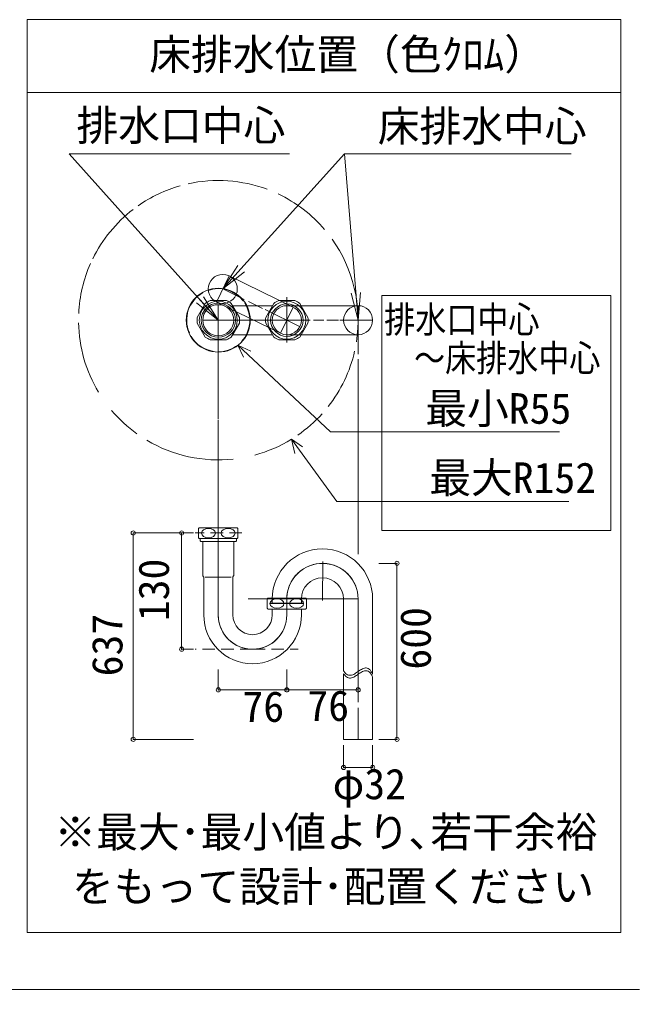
# Model space of a CAD drawing. Units: millimetres, scale not verified. Extents: x -1403 to 1403, y -962 to 946.
# Drawn here: x 987 to 1403, y -962 to -311 of the extents above; entities that cross this region are included whole.
import ezdxf
from ezdxf.enums import TextEntityAlignment as Align

# ---------------------------------------------------------------- set-up
doc = ezdxf.new("R2010")
doc.units = ezdxf.units.MM
doc.header["$LTSCALE"] = 7
doc.header["$PDMODE"] = 32
doc.header["$PDSIZE"] = 2.8
doc.linetypes.add('DASHED1', pattern=[1.8, 1.2, -0.6])
doc.layers.add('F-0', color=7, linetype='Continuous', lineweight=15)
doc.styles.add('ＭＳ ゴシック', font='')
doc.styles.get('ＭＳ ゴシック').set_extended_font_data('MS Gothic')

msp = doc.modelspace()

# ---------------------------------------------------------------- linework, layer by layer
at = {"layer": 'F-0', "lineweight": 18}
for p, q in [((992.229, -311.037), (992.229, -923.537)), ((1390.354, -311.037), (992.229, -311.037)), ((1390.354, -923.537), (1390.354, -311.037)), ((992.229, -923.537), (1390.354, -923.537))]:
    msp.add_line(p, q, dxfattribs=at)
at = {"layer": 'F-0'}
for p, q in [((992.229, -360.037), (1390.354, -360.037)), ((1020.444, -401.228), (1168.23, -401.228)), ((1120.407, -512.824), (1020.444, -401.228)), ((1123.412, -491.866), (1205.112, -401.228)), ((1205.112, -401.228), (1356.94, -401.228)), ((1205.112, -401.228), (1244.913, -401.228)), ((1214.12, -512.824), (1205.112, -401.228)), ((1123.412, -491.866), (1133.44, -476.167)), ((1123.412, -491.866), (1135.715, -478.218)), ((1123.412, -491.866), (1137.989, -480.268)), ((1127.684, -483.115), (1119.14, -500.618)), ((1127.684, -483.115), (1170.617, -504.072)), ((1137.695, -498.839), (1123.412, -491.866)), ((1214.12, -512.824), (1212.641, -494.508)), ((1214.12, -512.824), (1215.694, -494.262)), ((1120.407, -512.824), (1108.147, -499.137)), ((1120.407, -512.824), (1110.428, -497.094)), ((1125.828, -499.655), (1114.987, -499.655)), ((1150.083, -504.886), (1140.665, -500.288)), ((1171.765, -499.655), (1160.925, -499.655)), ((1166.345, -527.895), (1166.345, -497.484)), ((1166.345, -524.921), (1166.345, -500.727)), ((1214.12, -512.824), (1209.589, -494.755)), ((1230.14, -496.339), (1230.14, -653.93)), ((1230.14, -496.339), (1383.684, -496.339)), ((1383.684, -496.339), (1383.684, -653.93)), ((1120.407, -512.824), (1105.866, -501.18)), ((1111.713, -501.545), (1106.293, -510.934)), ((1120.407, -502.411), (1120.407, -527.895)), ((1120.407, -502.415), (1120.407, -523.236)), ((1134.522, -510.934), (1129.102, -501.545)), ((1156.762, -503.085), (1129.991, -503.085)), ((1175.357, -517.223), (1151.764, -505.706)), ((1157.651, -501.545), (1152.23, -510.934)), ((1170.617, -504.072), (1162.073, -521.576)), ((1166.345, -503.085), (1214.12, -503.085)), ((1180.459, -510.934), (1175.039, -501.545)), ((1214.12, -522.563), (1214.12, -503.085)), ((1120.407, -512.824), (1109.821, -512.824)), ((1109.995, -512.824), (1143.376, -512.824)), ((1120.407, -512.824), (1181.949, -512.824)), ((1143.376, -512.824), (1182.041, -512.824)), ((1184.209, -512.824), (1191.231, -512.824)), ((1193.249, -512.824), (1200.997, -512.824)), ((1201.804, -512.824), (1223.859, -512.824)), ((1201.804, -512.824), (1223.859, -512.824)), ((1214.12, -512.824), (1214.12, -535.699)), ((1106.293, -514.714), (1111.713, -524.102)), ((1129.102, -524.102), (1134.522, -514.714)), ((1152.23, -514.714), (1157.651, -524.102)), ((1175.039, -524.102), (1180.459, -514.714)), ((1114.987, -525.993), (1125.828, -525.993)), ((1120.407, -523.236), (1120.407, -540.854)), ((1129.991, -522.563), (1156.762, -522.563)), ((1160.925, -525.993), (1171.765, -525.993)), ((1214.12, -522.563), (1166.345, -522.563)), ((1120.407, -579.108), (1120.407, -527.895)), ((1133.421, -529.513), (1137.323, -537.639)), ((1133.421, -529.513), (1142.135, -533.501)), ((1133.421, -529.513), (1195.692, -587.753)), ((1214.12, -539.025), (1214.12, -562.962)), ((1214.12, -540.619), (1214.12, -564.602)), ((1120.407, -551.48), (1120.407, -578.258)), ((1214.12, -563.987), (1214.12, -609.698)), ((1214.12, -568.291), (1214.12, -610.518)), ((1120.407, -588.46), (1120.407, -621.613)), ((1202.022, -587.753), (1195.692, -587.753)), ((1349.071, -587.753), (1202.022, -587.753)), ((1169.503, -592.646), (1171.782, -602.202)), ((1169.503, -592.646), (1176.906, -597.692)), ((1169.503, -592.646), (1199.914, -634.553)), ((1214.12, -610.313), (1214.12, -620.972)), ((1214.12, -615.642), (1214.12, -646.184)), ((1120.407, -626.289), (1120.407, -711.32)), ((1214.12, -626.9), (1214.12, -668.02)), ((1355.483, -634.553), (1199.914, -634.553)), ((1107.239, -652.526), (1107.239, -658.854)), ((1107.685, -652.015), (1133.129, -652.015)), ((1133.576, -658.854), (1133.576, -652.526)), ((1214.12, -653.974), (1214.12, -669.831)), ((1230.14, -653.93), (1383.684, -653.93)), ((1133.117, -659.365), (1107.685, -659.365)), ((1107.685, -659.365), (1107.698, -659.365)), ((1107.685, -659.365), (1107.698, -659.365)), ((1108.157, -659.365), (1108.157, -660.815)), ((1109.995, -661.305), (1109.995, -671.284)), ((1132.167, -661.305), (1120.407, -661.305)), ((1130.82, -671.284), (1130.82, -661.305)), ((1132.657, -660.815), (1132.167, -661.305)), ((1132.657, -660.815), (1132.657, -659.365)), ((1133.117, -659.365), (1133.129, -659.365)), ((1109.995, -671.284), (1109.995, -683.803)), ((1120.407, -710.57), (1120.407, -674.408)), ((1130.82, -683.803), (1130.82, -671.284)), ((1190.558, -674.623), (1190.221, -700.9)), ((1110.587, -685.091), (1110.126, -684.293)), ((1110.669, -685.397), (1110.669, -695.665)), ((1111.704, -685.233), (1120.407, -685.233)), ((1120.407, -685.233), (1129.111, -685.233)), ((1130.146, -710.57), (1130.146, -685.397)), ((1130.689, -684.293), (1130.228, -685.091)), ((1110.669, -695.665), (1110.669, -710.57)), ((1214.132, -699.851), (1140.445, -699.851)), ((1153.176, -699.75), (1153.176, -706.078)), ((1153.623, -699.239), (1179.067, -699.239)), ((1155.473, -702.914), (1155.473, -702.546)), ((1155.473, -702.546), (1166.345, -702.546)), ((1155.994, -702.914), (1155.473, -702.914)), ((1177.217, -702.914), (1155.994, -702.914)), ((1156.606, -699.851), (1156.606, -701.934)), ((1166.345, -710.521), (1166.345, -699.851)), ((1166.345, -702.546), (1177.217, -702.546)), ((1166.357, -710.57), (1166.357, -698.769)), ((1176.084, -701.934), (1176.084, -699.851)), ((1177.217, -702.914), (1177.217, -702.546)), ((1179.514, -706.078), (1179.514, -699.75)), ((1204.381, -699.851), (1204.381, -748.113)), ((1214.12, -699.851), (1214.12, -733.341)), ((1214.12, -699.851), (1214.12, -726.849)), ((1223.859, -750.247), (1223.859, -699.851)), ((1179.054, -706.589), (1153.623, -706.589)), ((1153.623, -706.589), (1153.635, -706.589)), ((1156.606, -706.859), (1156.606, -710.57)), ((1176.084, -710.57), (1176.084, -706.859)), ((1214.12, -732.828), (1214.12, -769.042)), ((1204.381, -749.95), (1204.381, -774.027)), ((1204.381, -774.027), (1204.381, -794.05)), ((1214.12, -772.8), (1214.12, -794.05)), ((-1402.92, -961.889), (1402.848, -961.889))]:
    msp.add_line(p, q, dxfattribs=at)
at = {"layer": 'F-0', "color": 4, "lineweight": 9}
for p, q in [((1063.387, -655.571), (1063.387, -794.05)), ((1063.387, -655.571), (1103.831, -655.571)), ((1095.803, -655.571), (1095.803, -733.539)), ((1095.803, -655.571), (1103.831, -655.571)), ((1240.175, -675.979), (1228.047, -675.979)), ((1240.175, -675.979), (1240.175, -794.05)), ((1095.803, -733.539), (1103.831, -733.539)), ((1120.407, -760.821), (1120.407, -747.088)), ((1166.357, -760.821), (1166.357, -747.088)), ((1214.12, -760.821), (1214.12, -747.088)), ((1120.407, -760.821), (1166.357, -760.821)), ((1166.357, -760.821), (1214.12, -760.821)), ((1063.387, -794.05), (1103.831, -794.05)), ((1204.381, -812.897), (1204.381, -798.021)), ((1223.859, -812.897), (1223.859, -798.021)), ((1240.175, -794.05), (1228.047, -794.05)), ((1204.381, -812.897), (1223.859, -812.897))]:
    msp.add_line(p, q, dxfattribs=at)
at = {"layer": 'F-0', "color": 4, "linetype": 'DASHED1', "lineweight": 9}
for p, q in [((1101.131, -655.571), (1101.041, -655.571)), ((1136.239, -655.571), (1104.83, -655.571)), ((1143.376, -733.539), (1104.834, -733.539)), ((1143.376, -733.539), (1173.942, -733.539))]:
    msp.add_line(p, q, dxfattribs=at)
at = {"layer": 'F-0'}
for points in [[(1170.617, -504.072), (1162.073, -521.576), (1119.14, -500.618)], [(1120.407, -674.237), (1120.407, -623.739), (1120.407, -579.959)], [(1120.407, -661.305), (1108.647, -661.305), (1108.157, -660.815)], [(1204.381, -794.05), (1223.859, -794.05), (1223.859, -752.085)]]:
    msp.add_lwpolyline(points, dxfattribs=at)
for centre, radius in [((1123.412, -491.866), 9.739), ((1120.407, -512.824), 21.438), ((1120.407, -512.824), 12.722), ((1166.345, -512.824), 12.722), ((1120.407, -512.824), 11.433), ((1166.345, -512.824), 10.872), ((1166.345, -512.824), 10.872), ((1214.12, -512.824), 9.739)]:
    msp.add_circle(centre, radius, dxfattribs=at)
at = {"layer": 'F-0', "lineweight": 18}
for centre, radius in [((1120.407, -512.824), 10.412), ((1166.345, -512.824), 9.739)]:
    msp.add_circle(centre, radius, dxfattribs=at)
at = {"layer": 'F-0'}
for centre, radius, start, end in [((1120.407, -512.824), 93.713, 105.78741, 125.02387), ((1120.407, -512.824), 93.713, 69.55176, 102.48458), ((1120.407, -512.824), 93.713, 40.45346, 64.61694), ((1120.407, -512.824), 93.713, 127.52212, 153.93512), ((1120.407, -512.824), 93.713, 351.07633, 35.51055), ((1120.407, -512.824), 93.713, 156.12741, 177.22121), ((1120.407, -512.824), 21.163, 119.87082, 203.47911), ((1120.407, -512.824), 21.163, 38.01873, 108.88428), ((1120.407, -512.824), 14.241, 112.37215, 127.62785), ((1120.407, -512.824), 14.241, 52.37215, 67.62785), ((1166.345, -512.824), 14.241, 112.37215, 127.62785), ((1166.345, -512.824), 14.241, 52.37215, 67.62785), ((1120.407, -512.824), 21.163, 317.38555, 32.77859), ((1120.407, -512.824), 14.241, 172.37215, 187.62785), ((1120.407, -512.824), 14.241, 352.37215, 7.62785), ((1166.345, -512.824), 14.241, 172.37215, 187.62785), ((1166.345, -512.824), 14.241, 352.37215, 7.62785), ((1120.407, -512.824), 93.713, 181.04134, 211.02681), ((1120.407, -512.824), 21.163, 211.12095, 261.30647), ((1120.407, -512.824), 14.241, 232.37215, 247.62785), ((1120.407, -512.824), 14.241, 292.37215, 307.62785), ((1166.345, -512.824), 14.241, 232.37215, 247.62785), ((1166.345, -512.824), 14.241, 292.37215, 307.62785), ((1120.407, -512.824), 21.163, 269.01468, 307.94515), ((1120.407, -512.824), 93.713, 321.76369, 347.20103), ((1120.407, -512.824), 93.713, 220.25424, 234.38576), ((1120.407, -512.824), 93.713, 304.63473, 317.9845), ((1120.407, -512.824), 93.713, 239.27946, 276.17448), ((1120.407, -512.824), 93.713, 285.1851, 301.59392), ((1120.407, -512.824), 93.713, 274.56964, 274.58397), ((1111.373, -655.69), 5.206, 135.09913, 142.57199), ((1129.442, -655.69), 5.206, 37.42801, 44.90087), ((1111.373, -655.69), 5.206, 217.42801, 224.90087), ((1129.442, -655.69), 5.206, 315.09913, 322.57199), ((1190.232, -699.851), 33.626, 0, 180), ((1190.232, -699.851), 23.887, 87.94387, 180), ((1190.232, -699.851), 23.9, 0, 177.40546), ((1190.232, -699.851), 23.887, 0, 87.94387), ((1110.975, -683.803), 0.98, 180, 210), ((1110.056, -685.397), 0.613, 0, 30), ((1130.759, -685.397), 0.613, 150, 180), ((1129.84, -683.803), 0.98, 330, 0), ((1190.232, -699.851), 14.149, 0, 180), ((1157.31, -702.914), 5.206, 135.09913, 142.57199), ((1155.994, -701.934), 0.613, 270, 0), ((1176.696, -701.934), 0.613, 180, 270), ((1175.379, -702.914), 5.206, 37.42801, 44.90087), ((1157.31, -702.914), 5.206, 217.42801, 224.90087), ((1155.994, -706.859), 0.613, 0, 26.17755), ((1176.696, -706.859), 0.613, 150, 180), ((1175.379, -702.914), 5.206, 315.09913, 322.57199), ((1143.376, -710.57), 32.708, 180, 0), ((1143.376, -710.57), 22.969, 180, 270), ((1143.376, -710.57), 22.981, 181.87086, 0), ((1143.376, -710.57), 13.23, 180, 0), ((1143.376, -710.57), 22.969, 270, 0), ((1211.824, -743.331), 8.847, 212.72203, 226.60953), ((1298.006, -868.345), 146.218, 124.52174, 125.14879), ((1226.884, -764.89), 20.674, 120.34038, 124.6107), ((1221.002, -754.759), 8.96, 111.45266, 120.60102), ((1221.002, -756.597), 8.96, 111.45266, 120.60102), ((1219.489, -750.828), 4.748, 96.00772, 111.8117), ((1219.489, -752.665), 4.748, 96.00772, 111.8117), ((1219.323, -749.415), 3.325, 73.97913, 95.71073), ((1219.323, -751.252), 3.325, 73.97913, 95.71073), ((1219.087, -749.874), 3.833, 51.5772, 72.48176), ((1219.087, -751.712), 3.833, 51.5772, 72.48176), ((1217.089, -752.13), 6.845, 35.29043, 50.21011), ((1210.91, -756.27), 14.281, 24.94423, 34.52454), ((1211.824, -745.168), 8.847, 212.72203, 226.60953), ((1209.192, -746.229), 4.933, 225.702, 245.03152), ((1209.192, -748.067), 4.933, 225.702, 245.03152), ((1208.71, -747.289), 3.769, 244.86394, 266.31233), ((1208.71, -749.126), 3.769, 244.86394, 266.31233), ((1208.723, -746.597), 4.461, 266.722, 284.24596), ((1208.723, -748.434), 4.461, 266.722, 284.24596), ((1208.027, -743.978), 7.17, 284.48835, 295.96465), ((1208.027, -745.816), 7.17, 284.48835, 295.96465), ((1205.225, -738.248), 13.549, 296.00867, 302.489), ((1205.225, -740.085), 13.549, 296.00867, 302.489), ((1194.225, -720.95), 34.047, 302.46715, 305.15235), ((1194.225, -722.788), 34.047, 302.46715, 305.15235), ((1298.006, -870.182), 146.218, 124.52174, 125.14879), ((1226.884, -766.727), 20.674, 120.34038, 124.6107), ((1217.089, -753.968), 6.845, 35.29043, 50.21011), ((1210.91, -758.108), 14.281, 24.94423, 34.52454)]:
    msp.add_arc(centre, radius, start, end, dxfattribs=at)
for centre in [(1113.823, -655.69), (1126.992, -655.69), (1159.76, -702.914), (1172.929, -702.914)]:
    msp.add_ellipse(centre, major_axis=(4.694, 0), ratio=0.674074, dxfattribs=at)
at = {"layer": 'F-0', "color": 6}
for p in [(1063.387, -655.571), (1095.803, -655.571), (1240.175, -675.979), (1095.803, -733.539), (1120.407, -760.821), (1166.357, -760.821), (1214.12, -760.821), (1063.387, -794.05), (1240.175, -794.05), (1204.381, -812.897), (1223.859, -812.897)]:
    msp.add_point(p, dxfattribs=at)

# ---------------------------------------------------------------- texts
at = {"layer": 'F-0', "style": 'ＭＳ ゴシック'}
for s, p in [('床排水位置（色ｸﾛﾑ）', (1074.11, -350.876)), ('排水口中心', (1025.293, -398.551)), ('床排水中心', (1227.307, -399.079)), ('最小R55', (1259.161, -588.464)), ('最大R152', (1261.834, -634.917)), ('76', (1180.143, -787.834)), ('76', (1136.612, -788.427)), ('φ32', (1197.059, -840.347)), ('※最大･最小値より､若干余裕', (1010.519, -872.591)), ('をもって設計･配置ください', (1022.352, -909.14))]:
    msp.add_text(s, height=20.53, dxfattribs=at).set_placement(p, align=Align.BOTTOM_LEFT)
at = {"layer": 'F-0', "style": 'ＭＳ ゴシック', "width": 0.85}
for s, p in [('排水口中心', (1231.622, -526.715)), ('～床排水中心', (1251.632, -552.607))]:
    msp.add_text(s, height=17.96, dxfattribs=at).set_placement(p, align=Align.BOTTOM_LEFT)
at = {"layer": 'F-0', "style": 'ＭＳ ゴシック'}
for s, p in [('130', (1093.523, -714.699)), ('600', (1269.046, -747.194)), ('637', (1062.322, -751.717))]:
    msp.add_text(s, height=20.53, rotation=90, dxfattribs=at).set_placement(p, align=Align.BOTTOM_LEFT)

doc.saveas('drawing.dxf')
